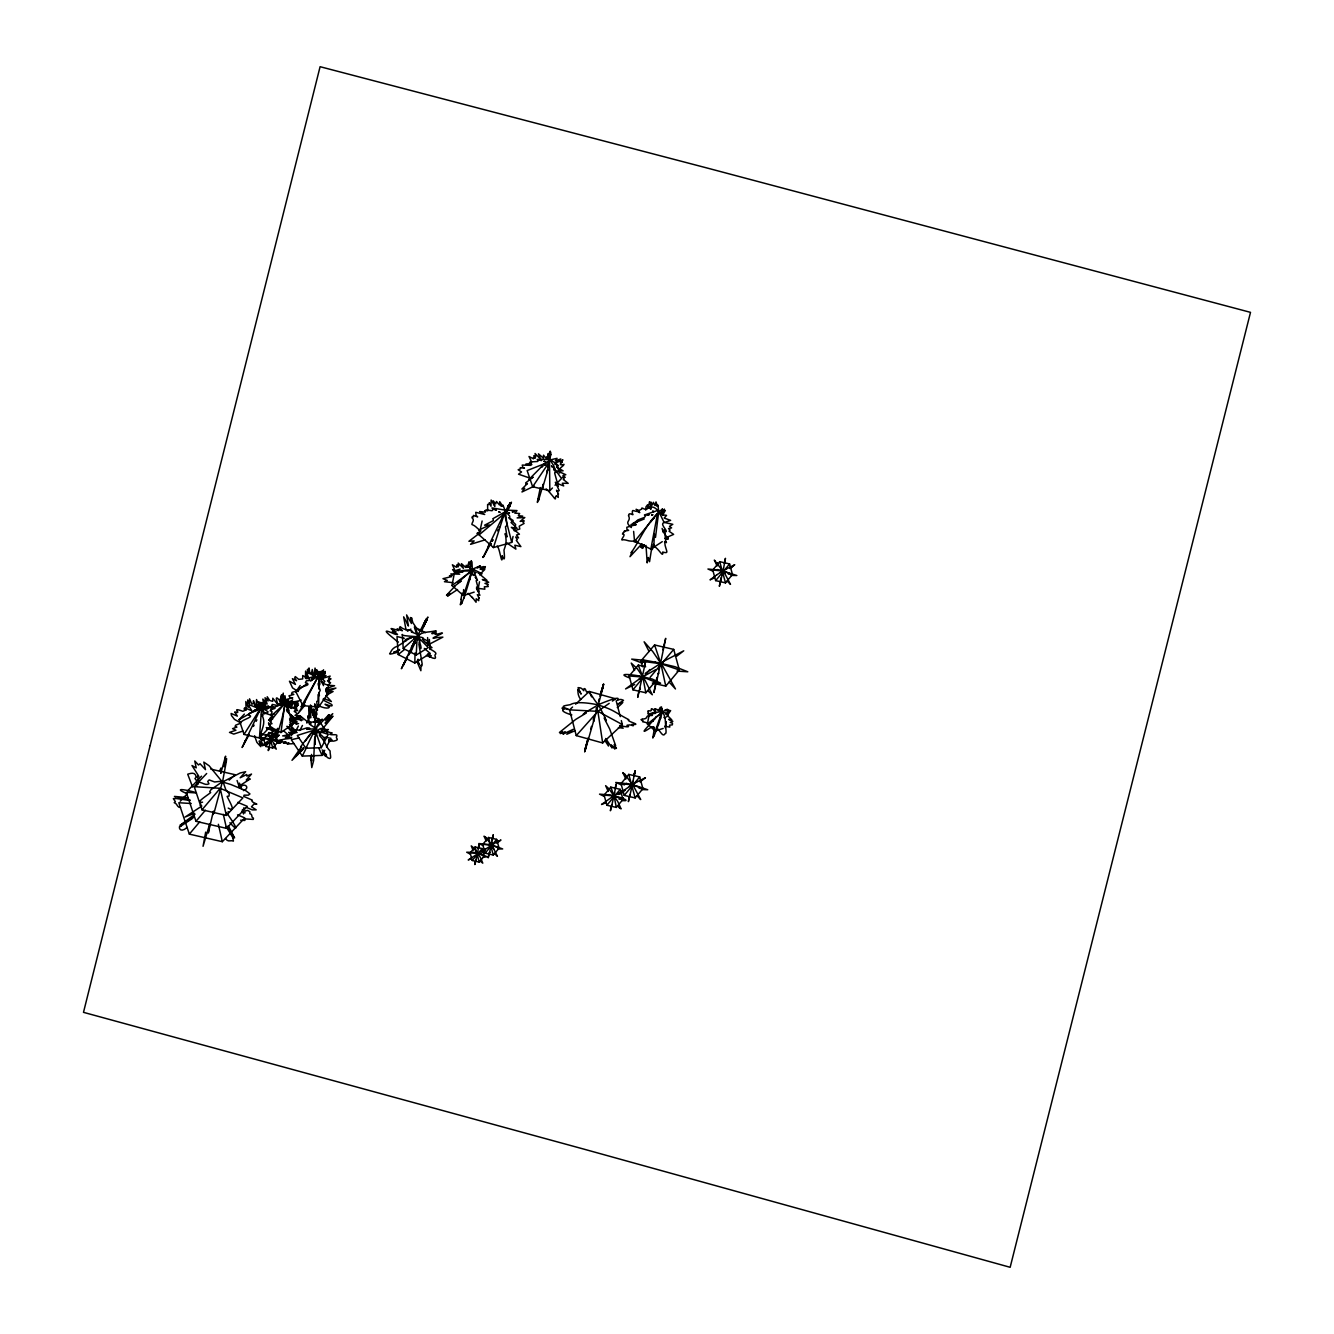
<?xml version="1.0" encoding="UTF-8"?>
<svg xmlns="http://www.w3.org/2000/svg" width="1334" height="1334" viewBox="0 0 1334 1334"><rect width="100%" height="100%" fill="white"/><g stroke="black" fill="none" stroke-linecap="round" stroke-linejoin="round"><path stroke-width="1.5" d="M314.307 733.233L314.39 734.717L314.674 733.4M284.659 701.067L285.226 697.915L285.493 702.885L282.191 717.759L277.222 735.401L277.689 728.347L275.171 740.954L275.971 729.248M310.622 755.861L311.772 767.584L313.64 760.597L314.624 738.853L315.808 735.668L314.807 729.931L316.858 728.697L306.753 729.314L309.688 728.281L307.087 727.814L299.533 730.198L294.681 729.831L292.329 731.249L297.098 732.466L290.312 733.283L288.828 732.266L291.646 735.751M300.183 685.526L295.848 691.779L302.935 705.653L318.676 707.003L318.793 693.03M318.826 689.028L318.943 675.054L310.705 681.024M631.382 527.564C623.261 520.96 631.816 521.777 628.447 515.574A4.586 1.334 41.6 0 0 628.698 514.624C629.381 511.872 634.901 516.975 632.366 513.407C632.066 508.654 632.9 511.089 637.785 511.622C642.988 514.741 636.735 510.022 636.085 509.288C639.786 511.689 640.67 509.004 641.721 509.138C641.087 506.136 644.405 510.205 646.056 509.088C649.691 509.571 645.339 504.535 649.591 506.937C658.412 505.869 660.43 516.341 664.249 522.461C659.163 523.812 667.7 530.298 666.05 531.766C658.379 526.596 665.799 534.967 668.067 538.919C664.732 536.852 665.399 541.554 666.45 542.638C663.165 539.47 665.249 543.255 665.082 545.273C666.733 552.093 669.018 553.66 662.598 552.059A9.371 2.735 41.6 0 1 662.664 553.96C662.314 556.311 656.561 545.606 653.16 546.64M404.319 638.286L396.998 636.551L398.199 654.544L414.824 662.998L415.041 652.943M470.352 562.314L470.252 563.748L471.336 560.714L470.568 567.067L471.953 561.764L472.369 570.585L464.082 597.999M463.615 589.578L463.465 595.581L474.187 592.113M645.706 510.172L645.973 506.837L647.607 504.719L648.307 508.187L649.508 501.667L651.309 507.67L650.942 502.068L652.426 504.952L653.41 502.301L654.961 505.553L656.011 501.934L657.512 506.37L657.895 505.019L658.746 511.539L655.494 537.419L654.244 533.583L653.943 545.606L653.427 544.389L652.326 549.608L651.809 547.457L649.558 561.697L648.374 557.529L648.074 558.946A9.371 1.384 87 0 1 647.54 561.114L647.19 562.881L645.989 545.423M658.446 724.912L662.181 712.523L662.114 708.771M546.74 459.63L548.291 453.477L548.124 456.562L550.225 451.125L549.041 458.162L550.608 451.926L549.858 457.045L550.792 454.16M661.981 708.621L661.381 710.088L661.547 706.953L659.913 710.588M653.993 735.618L652.81 738.019L654.327 728.881M313.79 709.171L313.023 715.574L312.356 710.772L312.406 709.871L313.757 715.424M585.893 746.323L585.276 748.657L587.444 740.82M509.471 506.787L510.338 504.919L507.904 510.255L493.313 518.442M426.396 655.277L430.398 657.328L429.748 656.645A3.202 0.9 27.8 0 1 432.333 657.979C438.269 659.93 433.883 655.378 435.134 654.711C439.303 651.909 424.862 648.407 431.999 647.624C428.081 644.522 425.563 643.121 422.578 639.219C428.347 635.768 400.4 636.902 402.301 634.417L403.235 648.457L416.208 655.044L417.225 636.185C423.195 631.182 427.947 632.599 434.934 630.965C440.237 630.482 428.831 633.617 432.499 633.717C441.854 630.899 429.548 635.368 438.136 633.95C451.492 630.082 428.881 638.836 433.75 638.202A9.655 2.118 -18.6 0 0 436.885 637.569L442.888 637.135L429.348 644.205M268.601 749.558L268.334 750.592L271.919 735.317M476.105 859.563L475.854 860.663L476.188 859.396M268.784 747.74L268.434 749.958M475.271 861.764L474.821 864.549L475.087 863.582M461.647 602.184C458.496 609.138 461.981 600.117 460.98 599.466M259.463 737.985L261.647 706.62L239.12 719.66L244.022 734.417L259.463 737.985L268.684 728.197L275.554 729.948L270.318 726.38L270.085 724.045L272.019 723.712L270.202 721.561L284.909 703.118L291.462 708.471M463.915 597.849L461.597 603.735L461.781 602.334M398.316 652.193C395.731 652.493 387.227 655.811 390.245 652.843C390.862 652.193 391.429 649.291 395.131 647.157C400.734 645.539 410.155 636.001 415.107 636.968C426.263 635.751 405.669 630.882 412.69 631.849C410.672 628.564 405.253 631.482 400.1 626.63C399.633 628.281 398.299 626.963 402.368 630.749C390.428 625.863 403.268 632.466 396.632 629.948C389.545 627.797 389.094 627.847 396.065 631.966C384.809 629.348 403.252 635.751 395.614 634.367A9.655 2.735 27.8 0 1 392.429 633.1C377.088 626.463 394.964 638.836 397.165 641.587A6.003 1.701 27.8 0 1 398.399 642.038M547.257 471.519L547.674 469.701M220.777 773.07L220.827 772.369M657.895 728.948C661.28 732.9 663.215 737.268 665.116 733.633C667.417 734.701 664.716 723.061 665.766 726.163C664.966 721.894 666.4 714.841 660.897 711.005C661.814 701.884 657.395 712.573 659.896 710.122M611.906 804.852L614.624 792.78M489.628 852.226L489.311 853.543L489.661 852.143M214.274 811.139L214.007 813.106L222.845 780.207L226.346 761.33L226.547 758.546L224.112 766.716L225.596 756.161L220.76 773.37M635.101 770.735L634.334 773.67M283.075 702.384L283.275 693.113L280.84 700.917L281.574 694.847L279.89 702.218M478.206 848.291L479.189 844.572L476.105 859.73M270.052 727.814L280.957 732.549L284.909 703.118L271.836 708.154M537.936 499.199C536.101 508.237 539.253 495.214 538.653 499.083M602.835 686.41L603.268 685.042M725.046 559.78L725.463 558.312L723.662 567.767M490.779 847.207L489.561 852.526M721.06 579.523L719.359 586.31L721.01 577.872M722.011 575.271L723.545 568.184M213.34 811.956L212.923 814.624L213.773 811.889M631.666 787.71L629.748 796.081L630.065 794.714M209.822 823.795L208.304 833.016L213.34 811.255M460.947 599.466L462.181 592.98M721.844 575.971L721.027 579.606M271.903 735.334L272.386 732.649M637.669 781.591L645.423 777.755L640.02 781.891M645.606 661.597L637.769 697.348L638.753 691.579M664.899 538.319L667.717 539.32L667.734 538.352A9.371 2.485 -5.4 0 0 667.467 537.068L673.653 534.384L669.034 531.215L670.085 530.048L668.517 528.581L671.586 527.88L669.485 526.346L672.803 524.329L664.449 522.461L670.618 520.36L664.199 518.092L666.566 515.358L663.148 514.941L663.281 513.123L661.797 513.607L657.462 510.505L644.422 514.991L645.523 515.975L644.422 517.425L637.785 519.943L636.418 521.277L637.185 522.144L630.999 524.579L636.301 524.596L626.813 527.264L626.997 529.932L628.648 530.348L624.129 531.215L625.012 531.366L622.678 533.183A4.586 1.217 -5.4 0 1 622.461 534.017C627.647 533.783 618.126 541.587 623.445 539.703C627.464 539.92 628.031 541.571 634.567 541.087L650.859 549.124L657.512 513.573L634.15 541.854L636.185 542.038L636.501 540.937M635.067 770.935L632.9 781.807M272.52 731.666L272.703 730.548L272.336 731.749M654.094 735.968L658.329 724.879M465.516 567.367L469.084 566.216L471.652 571.069L463.465 595.581L451.993 585.509L454.811 570.835L460.163 569.101M479.506 581.791L477.755 590.962L476.538 586.977M663.181 728.431L655.311 730.982L647.39 724.029L649.324 713.907L655.244 711.989M658.479 673.186L658.312 674.154L665.699 638.352L662.915 649.791M653.593 727.013L653.31 728.531L653.793 727.647M665.166 727.797L666.316 721.711M209.822 823.562L203.051 846.306L205.669 832.133M547.24 471.519L547.674 469.718M315.424 717.025L315.241 722.394L315.791 715.341L314.841 719.41L313.874 709.171M490.795 847.04L491.829 842.371M489.461 852.743L488.227 857.829L488.828 854.21M492.83 837.352L491.679 842.838M629.965 794.981L628.381 801.617L629.298 796.531M584.692 751.659L585.759 747.59L584.776 750.909M275.004 740.203L280.824 742.838L278.889 743.171M481.591 854.277L487.31 856.862L483.141 857.128M656.611 681.157L656.211 683.125L656.862 680.207L653.927 692.546L655.644 683.341M308.071 721.761C308.888 720.21 313.473 725.312 309.255 723.878C310.488 725.479 318.993 729.181 314.774 729.948L297.282 735.451L305.853 748.241L321.327 747.707L328.231 734.384L314.774 730.015L310.672 733.45L300.634 746.79L301.484 746.707L291.996 760.313L297.715 754.761M658.562 672.786L656.762 680.89M315.491 716.908L313.974 715.991M631.682 787.677L633.083 781.257M540.353 487.544L538.019 498.783M550.875 454.027L547.04 472.67M274.054 743.655L270.835 738.803L271.469 735.267M611.139 806.503L610.405 810.755L611.889 804.669M641.187 680.29L642.004 676.538M656.078 681.374L656.928 677.422M658.629 669.518L659.496 665.583M513.056 536.435L511.739 542.388L493.447 547.574L479.089 534.884L482.124 520.994M514.357 530.482L515.658 524.529L508.621 517.659M614.49 793.096L616.258 783.925L615.024 788.661M633.783 775.871L634.284 773.837M724.245 563.098L724.996 560.897M314.774 718.376L315.774 714.657L314.39 711.289L315.491 716.358L316.975 714.324L314.657 703.852L317.459 710.422L316.742 701.434L317.992 700.934L318.142 694.48L319.41 695.614L318.926 692.863L320.227 690.345L318.242 684.759L318.342 683.275L319.293 685.526L319.877 684.175L319.076 676.922L319.96 678.339L320.41 675.954L322.478 676.755L325.112 673.103L323.595 675.971M602.451 688.728L603.568 684.492L602.301 688.411M310.388 734.6L305.369 740.754L306.036 740.17M542.855 485.96L543.338 484.075L538.486 500.5L538.669 498.866M546.923 473.203L542.304 488.878L542.905 486.21M602.935 686.626L603.302 684.909M493.78 849.008L497.415 856.278L494.581 853.677M288.327 702.034C286.527 703.552 281.824 702.418 280.09 699.083C285.726 709.971 273.987 691.012 276.788 700.867C277.455 706.603 280.79 702.935 282.575 702.301C281.674 701.017 286.727 689.445 284.576 700.45M467.1 567.417L469.101 561.781L469.184 564.932L470.335 562.314M644.205 666.533L645.006 663.448M664.299 645.906L664.065 646.907L664.482 645.356M491.929 839.903L493.247 834.7L492.763 837.652M219.543 771.052L220.96 768.034L220.727 771.802M314.641 720.86L314.34 722.361M645.006 665.299L645.172 664.849M314.691 720.677C316.675 722.594 312.089 732.883 318.226 729.948C320.51 727.897 324.079 727.747 321.194 730.065C322.595 732.9 327.647 730.382 328.564 732.016C330.749 733.283 334.867 732.083 329.765 734.334C331.732 735.518 337.752 733.533 336.902 736.085C334.551 738.502 341.054 739.603 333.6 741.137A3.418 0.834 -3.2 0 0 330.649 741.187L328.931 741.437M419.526 639.019L418.242 638.369M658.346 710.555C660.397 710.905 652.126 706.837 655.177 709.838M602.868 687.06L601.801 691.612L602.451 689.344M603.151 686.66L602.718 688.161M316.742 733.683L316.025 732.316M585.659 748.007C585.159 749.841 586.993 744.305 585.309 749.775M603.135 685.743L603.618 683.942L602.751 686.81M587.66 740.47L584.726 751.726M598.282 704.836L585.543 712.323L583.275 714.14L586.293 712.589L585.626 713.407L575.621 719.476L559.446 732.449L562.614 731.849L560.23 733.567L565.433 731.916L562.998 734.117L573.27 729.314L566.8 734.25L575.121 730.682M603.068 685.859L601.917 689.461L602.501 687.61M593.997 717.342L593.213 719.926M595.814 710.955L596.682 707.754M599.116 699.016L598.566 700.967M601.834 689.978L601.351 691.729L602.118 688.577L599.916 696.131M586.076 745.656L588.294 737.652M590.662 729.198L591.446 726.413M593.547 721.477L597.982 705.953M585.843 748.091L594.297 718.759L593.647 721.094M175.037 798.349L190.028 800.517M303.018 748.257L301.017 750.408L303.468 747.84M602.351 689.828L598.332 704.602L605.202 717.875L606.12 720.593L604.335 717.692L604.435 718.726L609.755 729.114L615.641 745.639L614.174 744.522L616.425 748.424L613.84 746.323L614.924 749.041L611.222 744.872L612.073 747.99L605.703 738.486L608.504 746.039L604.635 740.103M476.038 860.013L474.921 863.982M323.628 677.022L322.194 679.606M493.447 547.574L504.402 513.54L479.089 534.884M641.554 545.139L640.637 547.173L643.355 547.023L644.272 544.739M501.884 518.342L508.371 505.686L507.804 506.903L510.455 502.968L508.287 507.82L511.456 502.201L509.688 505.986M263.715 706.303L263.315 707.087L268.501 705.919L264.832 709.171L272.503 705.986L270.869 708.854L274.12 708.738L275.087 708.254L271.669 705.786L272.253 704.419L277.172 705.436L280.89 704.602L277.172 703.718L272.803 698.232L272.686 701.351L269.718 700.45L267.217 696.748L268.067 701L265.016 697.732L267.133 704.019L262.831 699.083L263.498 703.418M655.311 730.982L661.631 712.84L647.39 724.029M404.869 662.031L401.367 668.751L414.49 641.337L411.372 647.307M426.146 619.193L423.545 624.696L425.763 620.577M405.186 661.764L403.935 663.798L404.385 662.981M327.931 715.708L328.898 714.707L314.257 729.848L317.159 732.316L320.744 733.183L319.626 733.483L319.443 735.584C326.863 742.821 324.679 745.573 330.098 751.009C329.832 754.761 332.683 760.73 327.58 757.629A3.418 0.867 43.3 0 0 325.379 755.611L325.846 756.461L322.261 753.276M321.427 729.815L328.381 729.515L326.213 731.265M412.223 648.991L412.856 647.357M406.07 630.065L403.652 616.842L406.42 621.811A9.655 1.734 73.8 0 0 407.62 624.679L408.421 626.013L406.587 614.907L411.472 623.512L410.488 617.509L411.406 619.026L411.539 617.725L412.84 622.611L416.108 627.58L416.175 629.264L415.141 627.981L417.725 633.933L417.825 638.386L419.943 640.82L418.909 644.205L422.178 664.049L421.794 665.949L421.01 665.049L420.877 670.719L416.825 661.147M321.878 678.239L326.013 675.588L320.677 675.754L323.628 669.918L320.744 674.187M641.521 545.239L640.937 546.223L643.055 547.991L644.089 545.072M315.141 736.468L314.991 744.405L314.791 743.388M263.865 740.153C254.877 735.267 268.884 725.746 261.531 714.624C264.816 719.526 261.464 705.869 262.848 705.236C264.766 706.286 265.966 697.515 265.533 704.702C263.448 707.303 263.248 704.652 265.399 702.101C266.8 699.249 262.965 706.687 263.798 704.836M410.805 651.859L411.556 650.125M263.248 705.803L264.582 701.367L262.598 705.036M501.918 518.242L488.277 546.49L489.311 544.555M262.965 706.453L263.315 706.987M509.521 506.67C511.089 503.868 506.887 510.889 509.888 505.886M492.413 540.92L492.98 539.636L492.046 541.07M263.448 703.168L264.115 701.701L262.448 705.086M403.385 665.182L403.885 664.165L403.452 665.066M406.32 659.179L407.554 656.895L406.62 658.412M642.371 544.839L642.121 548.424C645.589 541.587 639.119 551.442 642.654 544.922M490.645 544.922L491.129 543.805M662.331 509.104C662.698 509.488 659.68 513.857 664.315 509.288M482.258 851.192L498.382 840.937L497.349 841.771M421.277 631.599L425.196 623.612M489.378 544.472L483.125 557.295M263.982 703.602L266.183 698.683L262.915 704.652L256.895 708.221L258.096 709.154L254.244 710.405L257.429 710.238L249.408 713.34L248.524 715.041C255.961 716.925 240.62 719.56 240.52 723.245L235.651 725.196L235.101 726.48L236.885 727.13L232.583 728.647L235.901 730.248L229.498 732.399L233.767 734.084L242.971 731.049M473.653 847.79L471.236 845.873L473.103 850.358M414.474 641.387L416.158 638.452M506.186 510.305L506.32 510.088M415.308 640.12L426.213 619.026M642.021 543.688L629.998 556.695L632.549 551.142L631.065 552.776C640.07 540.603 646.04 522.428 662.298 509.088M414.824 643.655L415.524 642.204L414.807 643.472M265.483 700.533C267.15 697.182 263.698 703.735 265.266 700.85M305.853 748.241L314.941 729.698L321.327 747.707M263.482 706.62L263.815 705.953M324.762 750.275L322.111 755.411L302.284 756.095L306.687 747.24M510.488 503.668L511.005 502.651L510.188 504.102M405.719 660.463C404.452 662.248 404.686 663.448 406.77 658.146M408.738 655.077L411.656 649.625M493.013 518.759L493.347 520.61L484.576 525.196L489.595 525.029L478.789 530.148L480.49 531.165L476.938 533.483L479.54 533.183L468.918 541.271L474.154 540.904L470.568 544.322L485.092 539.87M233.267 838.386L226.113 826.613M507.153 511.756L507.737 510.605M263.015 704.652L263.598 703.518M509.922 504.252L510.338 503.385L509.821 504.319M497.615 530.865L498.299 529.531M499.066 527.897L499.6 526.88M294.831 732.866L298.366 726.029M299.867 730.465L302.451 725.463M326.53 746.857L330.949 738.319L324.912 737.152M414.29 644.522L413.24 646.506M302.935 705.653L318.943 675.054L323.528 685.643M483.392 556.862L483.825 556.061L483.041 557.495C484.259 555.961 485.109 553.76 490.895 543.305M258.829 712.373L242.104 747.507L249.258 734.417M424.979 623.161L425.429 622.178M410.672 652.259L411.456 650.759M256.128 721.344L256.912 719.86M424.746 623.595L427.364 619.226L422.745 627.447L425.829 621.994M419.66 634.667L419.109 635.668M484.125 850.742L482.191 852.209M254.127 725.129L253.427 726.396M415.074 643.338L415.558 642.421M258.863 712.239L263.598 702.801M320.393 673.503L321.261 671.135L301.05 706.903L305.002 701.734M322.761 676.271L325.346 671.436L322.828 675.254L322.078 675.638L323.645 672.019L321.01 675.854M425.012 622.945L424.362 624.045L427.914 617.058L424.596 623.028L425.946 620.26M315.758 728.331L319.643 721.594L327.147 732.783M732.416 566.783L729.848 568.534M328.114 715.841L329.348 714.924L325.229 720.06L332.766 713.657L325.129 723.211L326.313 722.228A10.322 0.967 -48.1 0 0 328.631 719.96L332.966 716.208L323.278 728.064M664.932 726.313L669.818 727.08L669.568 725.162L672.369 724.846L672.486 723.228L670.218 722.428L672.82 721.344L668.617 719.376L671.769 719.826L667.367 715.441L670.635 710.605L667.1 712.239L669.801 710.422L668 711.089L668.584 709.938L666.333 710.622L667.534 709.304L665.332 709.855L656.028 717.208M653.11 727.647L654.11 727.347M305.036 705.052L298.116 713.507L304.602 702.885M244.022 734.417L261.647 706.62L264.682 713.957M320.677 673.32L322.028 671.352L320.894 673.236M278.806 743.321L276.655 743.088M322.244 678.689L323.612 676.655M322.094 678.406L322.995 677.055M532.65 486.76L549.508 461.714L549.841 490.712L532.65 486.76L527.147 470.568L549.508 461.714M318.676 707.003L327.347 694.48L325.829 690.945M484.092 849.841L484.992 849.108L468.201 859.946L471.169 858.879M619.443 807.92L617.792 805.869M660.63 514.407L664.315 509.321M265.699 746.44L275.671 734.55L268.634 732.916L272.753 748.057L265.699 746.44L263.648 738.869L267.467 734.417M472.203 860.463L482.158 848.574L475.121 846.957L470.135 852.893L472.203 860.463L479.239 862.081L484.225 856.145L482.158 848.574M655.711 669.651L639.303 678.739M654.41 727.53L653.893 728.431L652.993 727.113M240.32 787.577C243.972 781.724 251.009 787.927 243.372 790.628M632.95 689.811L629.181 675.971L642.838 677.038L654.944 681.907L645.823 692.78L632.95 689.811L649.791 669.551M485.126 853.16L496.682 839.369L488.527 837.485L482.741 844.372L485.126 853.16L493.297 855.027L499.083 848.141L496.682 839.369M606.87 805.252L620.227 789.328L610.789 787.143L604.102 795.114L606.87 805.252L616.308 807.42L622.978 799.466L620.227 789.328M715.641 580.607L729.598 563.948L719.743 561.681L712.773 570.002L715.641 580.607L725.513 582.875L732.483 574.554L729.598 563.948M624.212 795.398L639.703 776.922L628.764 774.404L621.01 783.642L624.212 795.398L635.167 797.915L642.905 788.677L639.703 776.922M650.175 677.222L673.72 649.391L654.577 644.972L642.021 659.68L655.244 662.181M195.014 814.207L180.023 825.362L193.747 816.992L192.029 818.776L180.44 826.363M629.915 786.226L618.309 794.264M661.214 514.157L665.366 510.372L662.414 515.491M654.26 727.697L652.676 727.614M239.436 787.31L240.47 785.759L239.536 786.026M272.753 748.057L277.722 742.104L275.671 734.55M306.72 722.978L309.205 720.01M629.181 675.971L638.302 665.099L645.656 666.783M652.359 683.041L665.766 686.126L679.323 669.968L673.72 649.391M202.001 809.821L220.177 788.311L242.905 797.882L226.33 815.424L202.001 809.821L194.23 786.676L206.67 773.503M237.785 802.351L247.29 806.336L226.513 828.347L195.998 821.327L205.386 810.222M237.552 814.857L244.806 817.909L222.328 841.704L189.345 834.117L199.716 821.827M312.956 732.733L311.939 733.8L313.056 732.349M422.828 638.953C425.346 638.903 431.099 643.338 426.697 642.971M240.72 722.895L234.467 719.376L231.499 715.574L231.099 713.457L237.352 716.125L234.684 711.972C243.472 714.59 229.365 706.42 242.855 711.289L245.306 710.222L244.072 708.988L244.672 707.787L251.959 710.839L249.191 706.536L249.892 704.952L257.095 707.87L254.661 705.236L258.279 706.953L257.179 704.585L259.396 705.136L260.063 703.768L263.348 704.836L265.966 707.353L263.215 707.37L263.198 708.621L268.034 711.756L267.417 713.023L264.532 712.973L271.752 715.424L271.736 717.409L270.152 717.942L272.57 719.176L269.251 719.51L271.152 720.877L270.202 721.561M296.965 754.927C305.97 745.356 287.794 763.882 301.05 751.325M639.736 678.723L625.579 688.928L634.717 684.475M611.889 797.098L601.534 804.502L605.753 802.785M268.601 720.427L272.736 715.991L271.386 716.391M621.327 720.593L622.361 724.562L602.668 742.955L576.255 735.601L597.882 711.339L609.188 703.368M656.195 717.008C653.643 721.527 651.726 720.277 652.693 721.411M720.343 572.453L726.13 569.151M720.81 572.253L716.842 574.771M239.12 719.66L244.389 714.074M187.66 790.829L201.517 776.171M180.223 801.234L187.244 793.797M303.952 748.324L301.467 750.942M315.374 722.178L318.743 718.659L313.457 717.442M549.841 490.712L552.443 487.994M555.027 485.276L561.514 478.489L553.11 466.75M629.398 786.46L637.569 781.524M484.676 849.358C483.642 849.991 487.394 848.524 484.225 850.658M239.17 786.076L250.225 778.939L246.273 779.973L251.526 774.053L246.84 776.121L246.74 774.504L240.153 777.772L245.656 771.719L240.287 772.953L220.677 782.925L211.055 789.578L209.721 791.646L210.655 792.563C206.487 795.948 194.064 803.685 202.568 802.184M288.394 704.936L292.696 699.8L286.777 703.585L287.51 705.786L285.726 704.519L289.144 710.588L288.644 711.656L286.46 709.771L287.16 711.589L293.914 717.375L298.232 719.61L296.582 717.075L301.351 720.76L297.966 715.774L300 716.825L299.867 715.624L308.387 722.461M576.255 735.601L569.551 709.855L572.569 707.02M575.604 704.185L589.244 691.462L615.658 698.816L612.423 701.1M276.288 736.518C274.787 735.601 251.959 752.159 267.901 742.921M315.441 722.394L322.411 719.226L318.776 722.294M200.934 804.152L200.333 805.519M264.749 737.969L269.285 738.803M229.165 780.157L235.151 774.721L210.805 769.118M403.235 648.457L417.225 636.185L428.264 647.607L416.208 655.044M289.078 701.451C280.857 706.436 294.43 696.531 285.142 701.951C280.69 704.402 283.758 704.169 282.458 705.519C277.472 710.555 277.222 710.072 271.369 716.024M726.13 569.118L734.751 564.716L732.499 566.616M624.862 790.412L618.142 794.514M273.87 743.705L276.288 749.158L273.753 747.123M479.49 574.821L484.676 569.618L484.842 568.367L482.058 569.901L485.376 566.616L480.14 569.201L484.025 566.583L478.623 567.567L480.323 565.749L473.653 568.668L458.012 582.474L461.18 581.09L453.627 586.877L454.794 586.376L446.506 595.214L450.075 593.397L447.524 596.131L457.545 589.528M398.199 654.544L404.419 649.575M621.861 791.179L621.244 791.812L625.146 790.062M651.359 722.461C647.657 727.147 636.785 737.168 651.976 726.68M562.281 462.248C558.212 464.265 561.23 465.816 563.999 464.349C563.798 466.083 558.612 468.367 559.68 469.968M187.094 827.464C182.191 831.916 179.073 830.148 179.406 826.913L180.89 826.113M451.993 585.509L471.652 571.069L472.886 575.054M648.724 723.161L642.554 721.711A4.802 1.184 10.8 0 1 643.388 721.227L641.004 719.626L642.154 719.176M295.848 691.779L307.404 683.408M275.704 738.186L279.34 735.117L276.288 736.535M652.109 721.777L653.076 721.21M294.864 708.704L298.366 704.836L293.13 708.187L298.116 703.051L294.564 705.252L297.649 701.634L292.063 704.469L293.964 701.634L288.361 705.519M267.5 708.804L270.635 706.586M280.957 732.549L293.48 723.678L292.463 716.075M267.1 729.164L268.467 728.197M620.393 793.88L623.045 792.213M496.832 843.288L500.95 840.003L497.365 841.771M617.275 707.554C633.583 694.03 606.787 711.606 623.495 700.317C621.994 700.167 621.811 698.499 617.342 700.2C621.944 695.164 606.737 701.184 598.649 704.535C593.813 700.784 592.613 695.047 588.477 692.096C587.327 689.928 587.644 695.448 585.326 689.161C584.592 688.294 583.375 688.144 583.775 690.712C580.657 686.76 579.706 688.161 578.089 687.61C584.009 700.467 579.74 690.645 577.772 689.461C578.189 692.129 577.389 694.764 580.674 699.583M716.842 574.787L710.038 579.873L714.557 577.822M201.868 806.036L185.126 817.025L194.547 813.24M636.135 521.427L632.883 523.562L644.255 518.959M650.859 549.124L662.264 541.654M645.172 673.37L664.999 660.563L683.742 650.809L676.605 656.261M659.613 683.508L653.126 683.341M407.47 631.215L410.905 629.098M414.824 662.998L430.282 653.46L424.295 648.424M484.159 850.992L482.141 852.009M621.877 791.162L611.856 797.082M478.572 588.444L484.876 589.211L484.325 586.81L488.294 586.543L487.294 585.159L488.277 584.525L484.959 583.425L488.711 582.224L482.341 579.523L486.96 580.323L480.123 574.554L482.024 573.72L473.853 569.618L462.598 570.502L462.681 572.219L455.828 572.236L459.696 574.187L450.859 573.903L452.309 575.371L449.475 575.754L451.576 576.571L442.971 578.689L447.307 580.457L444.439 581.707L452.91 582.658M642.454 677.038L640.804 677.939M268.901 738.569L275.037 740.037M475.388 852.609L474.104 852.543M609.171 789.011L617.859 801.701L621.077 808.871L619.526 807.787M228.914 812.006L227.947 811.872M534.234 486.11L521.978 491.979L524.712 488.311L521.877 489.044L527.447 483.542L526.046 484.109L525.663 482.875L533.166 477.105L528.831 479.59L544.756 463.465L549.558 460.063L557.078 458.312L555.361 460.847L560.814 458.963L555.828 462.848L562.948 459.913L560.43 462.464L562.264 462.231M326.163 695.381L333.116 691.512L327.78 691.962L328.598 691.262L335.918 688.077L326.613 689.845M320.66 674.704L323.612 672.836L320.327 672.803L320.21 676.605L324.862 681.374L323.979 682.441L321.211 681.607L322.661 683.325L328.281 685.292L328.197 687.477L326.663 687.994L328.881 689.678L325.763 689.695L328.264 694.48L325.896 695.681L331.416 701.567L323.912 698.516C320.227 700.05 330.615 703.085 331.999 704.886C333.767 708.721 317.442 700.067 329.431 706.953C328.848 709.488 321.077 707.32 317.926 705.236M489.111 844.589L478.773 843.538L483.125 845.589M488.711 844.339L494.314 845.906M666.383 716.975C672.536 713.657 659.913 710.205 655.327 712.906C645.272 714.941 658.112 715.591 648.774 715.508C645.289 716.275 648.674 718.676 642.488 719.176M398.332 650.942L393.83 652.126L398.099 650.825M274.42 713.873C267.45 716.241 274.104 711.839 271.302 711.022C266.867 711.506 277.355 706.687 271.519 708.754M295.764 723.745L298.566 723.595M293.797 743.455L293.463 743.555A6.42 1.584 -3.2 0 0 291.596 743.788L287.127 743.955L289.161 743.105L283.408 743.088L286.076 742.004L278.539 741.837L281.958 740.637L277.572 740.637L285.609 738.919A10.322 2.535 -3.2 0 0 289.411 738.502L291.762 737.669L285.376 737.785L289.795 736.285L282.658 735.901L293.046 733.817L290.312 733.283L291.229 734.05M473.637 852.359L466.7 852.226L470.368 854.177M411.372 637.735C409.405 637.552 402.618 640.253 405.853 640.887M306.336 678.739L315.341 676.105M399.633 650.108L397.949 650.058L399.533 649.491M308.838 722.061L307.337 722.361M472.319 597.682L468.134 593.313M299.133 737.935L291.296 739.703L302.284 756.095M507.937 510.188L516.992 510.572L514.841 513.14L519.66 513.523L518.342 515.658L522.745 516.125L517.125 517.942L524.812 517.525L520.143 521.411L524.195 520.827L522.978 522.111L524.112 523.412L519.226 526.213L519.793 529.014L514.257 530.782M487.677 510.972L487.61 504.452L488.994 504.602L489.311 502.685L490.995 506.27L491.145 500.033L494.864 506.386L493.146 500.75L495.731 503.918L496.465 501.484L499.533 505.019L499.733 501.651L502.785 506.37L503.001 505.119L505.569 511.772L506.937 525.513L505.453 526.663L507.02 536.852L505.136 533.583C507.22 542.638 505.403 545.539 503.985 550.125C504.435 555.394 505.303 563.498 502.201 555.694C502.151 568.918 499.7 546.857 497.048 546.09M301.201 700.083C294.997 702.484 285.81 702.468 283.642 700.633M494.314 845.873L502.685 848.941L497.932 848.991M328.598 740.137L332.066 739.953L328.948 739.853M296.715 721.027L295.431 721.444L297.148 722.061M649.324 713.907L655.478 713.373M636.435 785.893L647.74 789.745L641.504 789.528M325.863 688.627L334.567 685.709L327.981 685.226L330.599 682.741L328.564 682.091L329.531 681.057L327.497 680.99L331.032 678.839L328.431 679.139L330.115 676.088L322.211 678.506M319.643 721.594L306.737 722.378M314.007 722.144L319.96 721.927M609.238 794.914L599.533 794.147L604.435 796.498M623.228 798.216C620.777 797.782 631.866 801.651 621.661 800.467M454.811 570.835L471.652 571.069M626.863 783.675L615.724 782.474L621.644 784.959M242.921 809.555L244.872 808.521L243.755 807.82M263.648 738.869L271.186 739.253L277.722 742.104M470.135 852.893L477.672 853.276L484.225 856.145M569.551 709.855L597.882 711.339L622.361 724.562M194.23 786.676L220.177 788.311L226.33 815.424M196.431 792.946L186.276 792.296L195.998 821.327M191.229 803.518L178.823 802.734L189.345 834.117M180.624 807.554C176.855 807.687 177.472 803.435 174.204 802.684L175.371 801.667L173.32 798.616L175.554 798.516M481.541 854.06L475.588 852.626M240.604 820.21L244.756 820.46L245.523 818.926L253.243 819.426L253.443 818.176C250.525 817.225 253.243 814.24 249.842 813.707L249.892 811.756L247.707 810.372L244.856 811.022L244.972 812.973L241.971 811.756M604.102 795.114L614.09 795.948L622.978 799.466L618.993 799.133M482.741 844.372L491.362 845.106L499.083 848.141M712.773 570.002L723.111 571.069L732.483 574.554L728.347 574.12M264.699 738.169L262.114 737.819L262.748 740.387L259.663 733.95M639.086 788.261L642.905 788.677L632.466 784.909L621.01 783.642L624.495 784.892M187.66 797.632L174.437 796.415L189.928 799.933M642.538 666.75L641.004 661.147L660.897 663.748L679.323 669.968M530.015 478.139L518.542 474.204L521.544 471.953L518.159 469.768L520.493 468.818L520.26 467.667L524.462 468.134L522.811 467.35L522.228 465.082L530.899 465.349L525.929 463.999L531.366 463.532L530.482 462.598L531.582 461.847L537.569 461.497L538.386 460.563L537.185 459.463L549.558 459.263L553.627 465.499L556.061 472.486L554.911 471.969L554.727 473.337L558.329 486.376L555.361 482.208L559.213 490.595L557.645 491.396L556.495 490.228L558.546 494.08L557.979 493.447L558.246 497.415L556.461 495.914M731.182 575.404L736.835 575.504L720.177 570.168M636.435 785.909L626.363 783.358M677.005 671.102L687.794 671.786L675.071 666.75L655.194 662.031M476.538 588.627L478.639 588.244M246.39 807.387L252.293 809.888L256.195 809.838L251.459 806.77L253.994 804.068C262.248 804.936 249.625 802.568 252.293 800.133L243.738 796.398L244.089 795.164L248.341 795.181L249.958 793.93L245.756 790.678L230.982 784.542L220.36 781.324L214.641 781.974L209.188 779.923L207.737 781.407L208.971 783.825C204.819 786.226 201.084 780.723 196.848 782.708C200.967 784.759 194.481 784.492 196.615 786.076M291.379 723.978L289.928 722.278M268.651 708.004L266.466 708.771L264.882 705.052M713.19 571.269L707.937 569.018L720.21 570.268M642.254 663.098L631.682 659.113L643.655 660.247L642.221 659.78M629.731 677.955C612.723 671.819 638.636 675.621 639.019 676.005M302.901 719.976L291.796 718.359L301.851 717.875L295.047 715.324L297.515 713.89L294.197 711.289L297.632 710.455L294.997 709.905L296.632 709.138L296.465 707.637L288.861 707.52L288.244 706.853L291.629 706.753L292.163 705.653L286.243 703.702L289.561 702.735L285.893 699.533L292.763 697.865L289.928 697.432L288.978 695.814L293.83 694.43L291.579 693.713L292.146 692.313L298.616 690.495C297.749 685.726 314.14 685.793 305.419 682.658L306.336 680.824L310.972 680.34L314.774 678.106L311.389 678.039L315.474 677.205L313.79 676.171L312.289 669.518L311.439 673.437L309.755 672.436L309.021 667.934L308.538 673.22L307.52 669.334L307.187 677.022L305.603 671.085L305.486 678.439M623.228 798.199L608.821 794.614M639.003 675.854L652.359 679.089L660.63 683.191M427.597 654.327L431.115 655.878L427.897 654.027M618.409 727.58L623.195 728.181L619.676 726.08M195.097 792.329C188.928 790.462 170.835 786.71 186.91 793.613M641.004 661.147L644.689 662.398M556.995 483.375L563.682 485.926L562.298 483.242L568.201 483.342L563.265 479.473L564.099 478.773L562.381 477.138L565.199 477.355L562.965 475.538L565.799 474.704L557.529 470.952L563.098 470.819L556.478 467.133L558.462 465.516L554.811 464.115L554.944 462.848L546.523 457.045L545.606 457.779L543.505 455.177L543.288 458.062L538.452 453.827L540.754 459.396L535.067 453.493L535.801 456.795L533.85 455.678L535.134 458.346L533.45 457.629L533.5 458.846L529.014 456.495L531.649 462.098L529.515 462.348L531.832 464.599M485.743 837.352L484.042 836.185L486.243 841.054M290.362 720.393L292.163 720.944A10.322 2.618 43.3 0 0 295.031 723.078L296.782 723.978L292.113 719.326L295.464 720.877L290.512 714.807L291.729 716.558L290.295 717.592L291.946 719.71L289.578 718.859L291.296 724.079L289.511 724.412L293.363 731.749L286.977 726.246L292.863 733.467M228.231 808.087C236.785 813.256 229.598 801.967 227.113 796.348L229.031 796.098L229.265 793.78L225.763 789.645L223.695 783.625L209.138 765.783L203.819 762.098L205.486 769.651L200.05 763.765L198.516 764.999L194.764 760.98L196.215 767.834L191.979 765.533L198.583 775.904L198.833 776.805L197.582 775.888L197.365 776.772L198.683 780.457L196.031 780.123L194.964 778.472L196.131 777.405C195.865 771.235 189.945 773.553 187.71 774.22L192.663 787.127M571.852 714.907C568.401 714.09 559.246 710.705 563.932 709.238C555.744 705.436 577.005 712.589 564.582 707.754C559.947 705.903 567.567 705.252 570.268 704.686C574.671 702.051 583.458 701.967 597.749 704.769C615.141 710.522 612.273 710.939 628.881 719.726C624.996 721.094 642.621 724.879 632.866 724.462C628.848 724.012 635.851 726.28 632.449 725.563C629.248 724.512 629.931 724.962 626.913 725.346C632.666 728.031 621.711 726.38 620.01 725.379M291.229 725.012L292.179 725.246L291.346 724.295M416.208 627.914L425.479 632.616M417.992 629.815L421.694 631.699M322.111 750.008L323.312 750.392M261.564 733.85C265.032 735.551 272.886 737.218 273.653 734.884C260.514 729.114 278.389 736.318 276.288 732.9L266.25 727.547L268.718 728.314M410.255 651.309L411.572 651.992M506.536 542.755L515.891 549.141L514.807 545.222L520.894 546.606L516.308 540.353L517.259 539.586L515.691 537.035L518.576 537.919L516.491 534.984L519.41 534.184L511.322 527.347L517.108 528.314L511.005 522.494L513.156 520.543L509.838 518.259L509.671 516.041L504.185 509.972L491.963 507.904L493.046 509.638L492.079 510.722L485.859 509.938L486.193 510.989L484.642 510.655L485.409 512.156L479.606 511.539L484.692 514.49L475.754 512.306L476.071 515.508L477.672 516.892L473.387 515.391L473.553 516.842L472.103 516.858A3.118 1 27.9 0 1 471.936 517.692C475.238 520.16 471.602 522.661 471.902 524.479C476.521 526.213 477.072 528.864 480.907 530.832M624.979 774.404L622.778 772.619L625.913 779.006M262.848 705.236L261.564 702.568L260.947 703.885L260.147 702.318L259.997 705.553L258.763 701.801L259.246 706.136L256.545 699.55L255.978 707.454L253.46 700.683L253.21 703.835L251.809 704.035L249.558 698.833L249.408 703.852L247.707 699.966L248.141 707.387L245.823 701.517L246.123 710.272M323.145 739.703C327.163 740.97 322.128 735.051 319.827 734.3M308.804 716.942L307.82 715.958L308.488 722.611M492.93 847.807L493.813 848.841M298.132 691.579L292.563 687.894L289.445 681.224L295.431 684.425L292.379 678.689L296.565 680.74L294.697 677.989L295.264 676.571L298.733 679.373L302.685 678.939L302.718 675.538L309.555 679.256L307.07 674.354C307.82 670.152 319.176 680.824 312.406 673.403C316.842 676.288 313.874 672.886 317.042 672.703C321.444 674.804 320.694 671.019 318.226 671.552C317.759 680.34 315.758 661.347 317.275 674.504M323.045 751.759L326.563 755.027L322.678 751.726M492.229 846.306L492.93 847.84M727.13 581.057L730.498 584.359L724.779 573.52M472.303 597.298L476.055 602.251L476.221 598.783L478.739 600.667L478.623 597.449L479.156 598.099L477.322 594.714L479.89 595.264L476.521 588.144L479.206 591.779L476.221 580.94L476.455 579.856L477.522 580.373L473.32 570.402L466.166 565.232L465.866 567.534L461.414 563.648L463.415 568.351L458.196 563.065L458.779 565.799L456.945 564.699L458.162 566.9L456.511 566.233L456.495 567.217L452.376 564.782L454.627 569.651L452.576 569.651L455.544 573.103M556.411 496.098C554.027 495.864 557.545 502.751 552.626 495.898C550.859 493.913 549.108 491.529 546.106 488.844M475.354 577.155L476.221 578.589L475.321 577.155M295.648 731.082L290.095 724.779M289.094 735.584L283.292 730.582M480.257 861.164L482.791 863.181L480.49 857.579L473.687 847.757M647.84 690.729L652.343 694.764L644.405 679.073L637.369 668.868L631.215 663.065L634.567 670.485M232.9 838.086L233.433 841.104C230.348 839.77 228.281 842.755 225.529 838.536M609.088 788.944L605.619 785.659L608.221 791.396M270.835 738.803L267.617 734.25M229.898 822.711C243.272 837.502 230.332 817.525 226.246 812.489M637.018 795.798L640.704 799.566L633.983 786.977L625.012 774.42M669.151 682.058L675.471 688.978L663.181 666.867L652.776 651.559L644.122 641.787L649.074 651.476M492.213 846.306L489.978 842.921M655.227 709.805C657.495 714.991 650.142 704.936 651.359 710.388C650.742 712.256 645.756 708.471 648.641 713.39A4.802 1.101 57.2 0 0 647.974 713.707L649.541 715.758M323.262 726.847L327.664 733.4M717.125 565.933L714.34 560.097L724.779 573.487M266.617 736.318L265.683 734.484M485.776 837.352L489.962 843.038M227.147 826.596L234.584 837.919L228.247 825.646M420.143 648.274C422.178 650.275 420.327 643.221 419.243 641.821M417.792 639.269C416.275 636.735 418.126 642.454 417.809 639.353M418.226 659.296L418.559 660.73L417.659 659.446M318.743 747.924L322.111 755.411M589.244 691.462L591.596 696.882M596.315 707.72L597.882 711.339L602.668 742.955M284.909 703.118L293.48 723.678M268.484 723.145L270.002 726.813L268.768 723.111M475.121 846.957L479.239 862.081M419.076 664.082C419.96 666.95 416.358 656.345 418.843 664.149M638.302 665.099L642.838 677.038L645.823 692.78M610.789 787.143L614.09 795.948L616.308 807.42M488.527 837.485L493.297 855.027M719.743 561.681L725.513 582.875M259.53 736.551L262.498 744.072L262.481 745.289L261.514 744.872L259.246 740.904L260.797 746.656L256.862 742.321L254.577 735.751M628.764 774.404L635.167 797.915M555.995 462.298L559.68 473.086M654.577 644.972L660.897 663.748L665.766 686.126M410.722 650.925L411.189 652.309M239.503 783.125L241.454 788.928M237.085 780.507L239.67 788.227M242.171 810.072L243.488 813.99M311.506 754.427L311.806 756.528L311.472 755.628M414.357 626.963L416.075 632.499M662.098 528.397L663.231 532.099M308.804 718.759L308.954 707.37L309.988 713.09A10.322 1.167 88.4 0 0 310.322 716.341L310.639 717.875L311.155 705.703L312.456 712.956L310.455 704.936M318.743 718.659L319.776 722.444M616.175 700.8L620.293 716.641M504.886 515.474L511.739 542.388M223.328 814.34L226.513 828.347M218.376 824.295L222.328 841.704M316.808 674.27L315.024 668.067L314.14 676.371L317.175 673.67L320.627 673.136L323.045 676.055M664.599 529.748L665.516 539.52M633.617 531.382L634.534 541.154M429.365 639.453L430.015 649.458M427.597 637.569L428.131 645.589M311.456 759.446C312.056 765.866 310.972 751.075 311.456 759.446M656.461 505.636L656.178 504.652L656.461 505.619M650.892 508.971L649.324 507.904L650.892 508.971M660.58 717.725L660.33 718.893L660.563 717.742M317.825 730.782L315.658 731.199L317.825 730.782M470.685 575.271L470.669 575.237M500.667 504.619L501.351 506.203L500.667 504.619M415.608 637.602L413.657 638.436L415.608 637.602M470.185 578.072L469.835 579.74L470.168 578.089M656.712 509.738L656.712 509.738M654.177 517.759L653.543 518.576L654.177 517.759M639.853 689.228L640.003 688.394L639.853 689.228M502.518 509.788L502.518 509.788M548.341 466.533L548.124 467.45L548.374 466.383M600.984 694.881L601 694.831M308.321 716.375L308.638 718.126L308.321 716.375M725.329 559.646L725.146 560.513L725.329 559.646M634.951 772.203L634.584 773.753L634.917 772.253M634.5 774.454L634.284 775.388L634.484 774.47M724.929 561.664L724.746 562.498L724.929 561.681M150.125 745.539L83.492 1012.339L584.292 1149.241L1010.155 1267.3L1250.508 312.356L708.521 168.384L320.093 66.7L150.125 745.539M552.093 466.833L551.542 465.899L552.093 466.833M509.471 512.94L508.471 513.206L509.471 512.94M245.573 740.487L244.489 742.704L245.573 740.487M250.992 728.781L250.992 728.781M475.854 572.603L474.987 572.353L475.854 572.603M409.555 653.06L408.904 654.327L409.555 653.06M473.937 575.438L473.453 574.637L473.937 575.438M508.004 506.837L508.854 505.269L508.004 506.837M544.789 465.149L545.706 464.549L544.789 465.149M717.158 562.815L717.775 564.099L717.158 562.815M510.172 502.768L509.305 504.519L510.172 502.751M299.716 751.559L300.75 750.458L299.716 751.559M544.039 461.281L545.106 461.447L544.039 461.281M651.592 514.924L652.726 514.774L651.592 514.924M498.799 511.806L499.883 512.256L498.799 511.806M652.826 511.105L653.727 511.722L652.91 511.139M651.942 520.227L650.625 521.777L651.942 520.193M665.383 710.622L666.266 710.105L665.383 710.622M477.138 567.784L478.439 567.017L477.138 567.784M512.373 511.839L514.257 511.456L512.373 511.839M542.688 466.266L541.154 467.317L542.671 466.25M715.174 576.138L714.157 576.838L715.157 576.138M640.987 779.756L640.987 779.756M478.239 572.886L479.79 573.32L478.239 572.886M649.024 514.757L647.023 514.991L649.024 514.757M667.083 714.49L666.116 714.174L667.083 714.49M541.554 460.48L539.67 460.147L541.554 460.48M717.325 569.585L718.142 569.968L717.325 569.585M496.348 510.188L494.43 509.338L496.348 510.188M664.666 718.059L664.132 717.108L664.732 718.092M554.51 470.385L553.61 468.784L554.51 470.385"/></g></svg>
